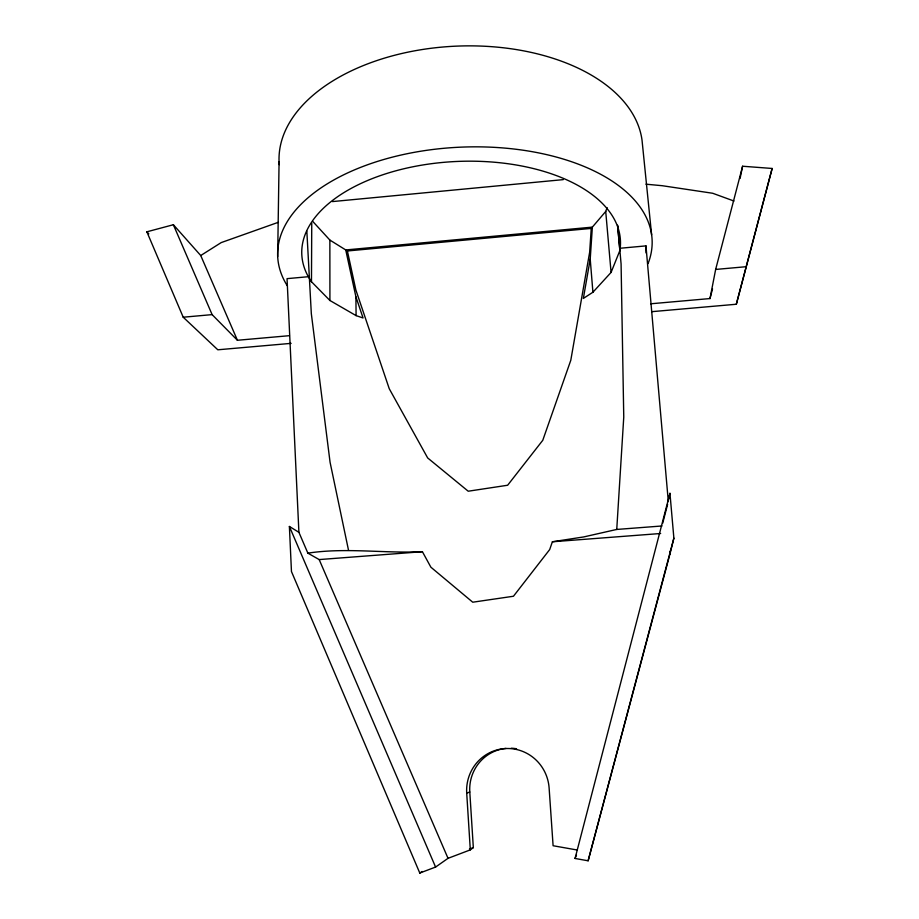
<?xml version="1.0" encoding="UTF-8"?>
<svg xmlns="http://www.w3.org/2000/svg" width="919" height="919" viewBox="0 0 919 919"><rect width="100%" height="100%" fill="white"/><g stroke="black" fill="none" stroke-linecap="round" stroke-linejoin="round"><path stroke-width="1.38" d="M617.568 225.178L619.877 250.531L611.078 272.415L592.916 292.242L583.358 298.422L590.216 259.089L592.353 227.131L345.739 249.945L355.917 296.826L363.062 317.985L356.09 315.619L329.921 300.49L311.472 281.731L311.748 223.191M277.664 256.596L279.077 161.847M309.312 276.619L287.05 278.652L298.905 532.319L307.865 553.146C345.958 547.345 384.142 553.56 422.407 551.699L430.885 567.195L472.745 602.209L513.457 596.247L549.688 549.562L552.388 541.773L583.737 536.926L616.741 529.447L623.76 417.077L621.083 263.891L617.671 225.706M607.149 207.637L605.724 211.45L591.25 228.417L589.653 252.22L570.791 360.282L542.773 440.293L507.644 485.243L468.219 491.217L427.668 457.938L389.254 388.737L355.86 289.945L347.393 250.967L329.864 240.066L312.724 221.376M668.917 498.914L669.951 493.319L673.88 538.155L669.894 554.214L588.126 860.793L575.053 858.461L669.951 493.319M650.652 303.798L709.996 298.56L715.648 269.439L742.598 166.236L772.144 168.464L736.326 304.246L651.617 311.69M740.071 178.447L742.598 166.236M736.326 304.246L772.144 168.464M662.679 523.267L667.608 504.301M709.996 298.56L712.524 288.853M588.126 860.793L673.88 538.155M575.053 858.461L576.477 854.934M298.905 532.319L289.393 526.461L291.461 571.538L419.788 873.05L435.583 867.065L448.024 858.323L470.31 849.88L473.331 847.605L469.793 792.006A41.424 40.47 80.9 0 1 506.013 748.399M419.788 873.05L422.085 871.488M291.128 343.361L217.814 349.794L183.214 317.216L146.856 231.818L173.369 224.73L200.733 255.528L221.203 242.593L278.411 222.272M469.437 849.076L473.331 847.605M470.31 849.88L466.714 793.154L469.793 792.006M332.448 201.583L563.255 179.63M347.393 250.967L591.25 228.417M619.693 248.291L645.965 245.89L668.32 501.602M183.214 317.216L212.117 314.62L237.424 340.271L289.439 335.676M715.648 269.439L746.021 266.717M616.741 529.447L661.979 525.978M307.865 553.146L319.18 559.579L422.407 551.699M552.388 541.773L660.658 533.502M645.954 184.191L662.22 185.707L712.696 193.266L733.971 201.031M576.971 849.972L553.1 845.733L549.114 787.916A42.251 41.275 81.2 0 0 505.071 748.583A42.251 41.275 81.2 0 0 466.714 793.154M146.856 231.818L148.809 233.863M200.733 255.528L237.424 340.271M319.18 559.579L448.024 858.323M173.369 224.73L212.117 314.62M289.393 526.461L435.583 867.065M348.473 550.033L330.07 462.257L311.323 313.655L306.843 231.151M651.617 234.827L642.025 140.136A181.916 107.925 -2.5 0 0 448.794 46.559A181.916 107.925 -2.5 0 0 279.25 164.65M669.652 551.366L669.894 554.214M605.724 211.45L611.078 272.415M590.216 259.089L592.916 292.242M645.965 245.89L646.08 252.955M355.917 296.826L356.09 315.619M329.864 240.066L329.921 300.49M311.472 281.731A159.481 86.248 -2.4 0 1 440.201 162.674A159.481 86.248 -2.4 0 1 619.877 250.531M511.263 748.227A41.424 40.47 80.9 0 1 516.535 748.767M287.233 285.671A187.396 101.113 -2.5 0 1 454.388 147.488A187.396 101.113 -2.5 0 1 648.033 263.65"/></g></svg>
